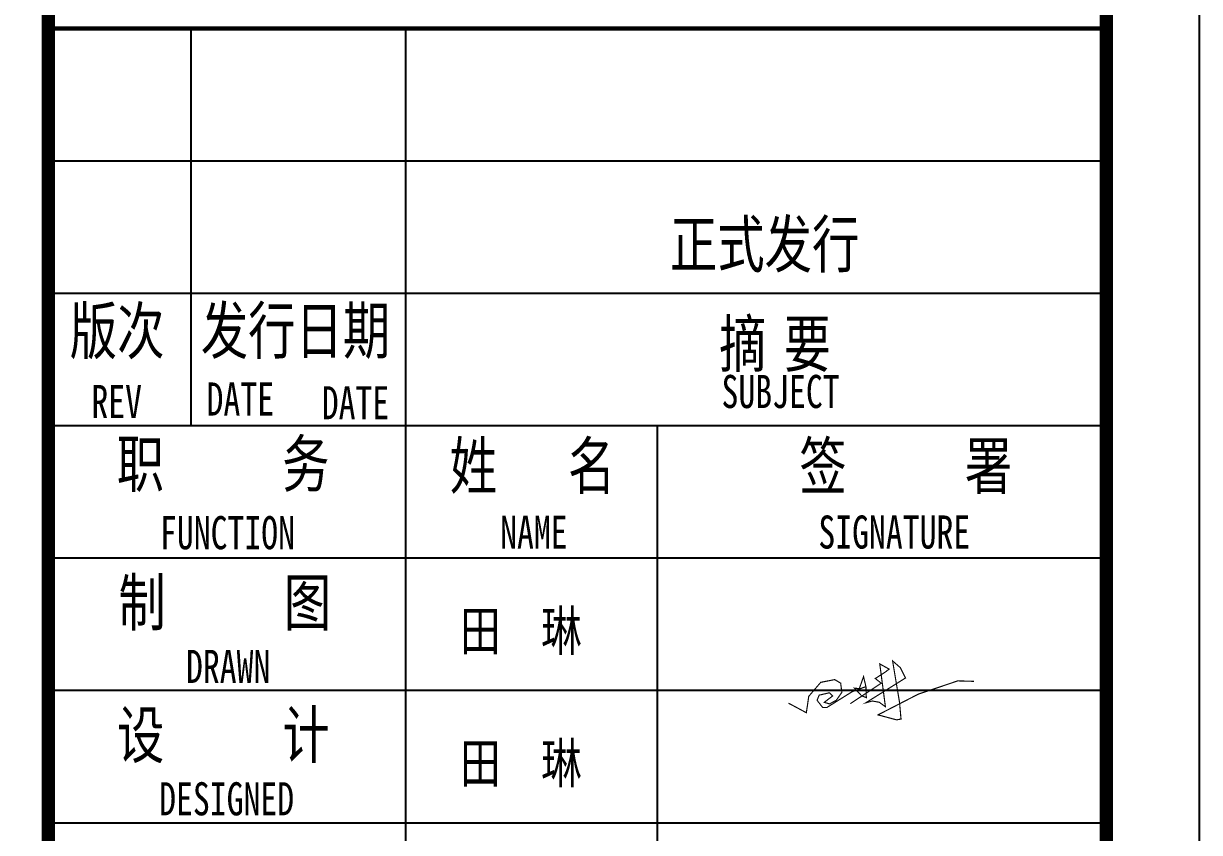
# Model space of a CAD drawing. Header units: inches. Extents: x -2316 to 955, y -265 to 742.
# Drawn here: x -3.6 to 59.5, y -140 to -96.6 of the extents above; entities that cross this region are included whole.
import ezdxf

# ---------------------------------------------------------------- set-up
doc = ezdxf.new("R2010")
doc.units = ezdxf.units.IN
doc.header["$LTSCALE"] = 1000
doc.header["$MEASUREMENT"] = 0
doc.layers.add('文字和字符', color=7, linetype='Continuous')
doc.styles.add('-宋体', font='', dxfattribs={"width": 0.8})
doc.styles.get('-宋体').set_extended_font_data('SimSun')

# ---------------------------------------------------------------- blocks, each defined once
blk = doc.blocks.new('田琳')
at = {"const_width": 20}
for points in [[(38170, 43531), (38717, 43893), (38612, 43976), (38783, 44086), (38857, 44142), (38691, 44234), (38791, 43477), (38682, 43556), (38559, 43578), (38445, 43547), (39146, 43985), (39054, 44169), (38918, 44287), (39041, 43552), (39067, 43259), (38988, 43245), (38660, 43333), (39372, 43699), (40071, 43934), (40071, 43934), (40359, 43926)], [(37074, 43541), (37392, 43371), (37434, 43661), (37646, 43908), (37893, 43957), (37999, 43894), (38020, 43731), (37921, 43590), (37801, 43527), (37709, 43555), (37858, 43668), (37801, 43724), (37618, 43682), (37582, 43590), (37681, 43463), (37758, 43465), (38199, 43741), (38446, 43833), (38404, 44009), (38329, 43797), (38241, 43806), (38370, 43670), (38453, 43638), (38446, 43833)]]:
    blk.add_lwpolyline(points, dxfattribs=at)
blk = doc.blocks.new('A$C457D6534')
at = {"xscale": 0.0060673535972228, "yscale": 0.0060673535972228, "zscale": 0.0060673535972228}
blk.add_blockref('田琳', (-205, -262), dxfattribs=at)
at = {"style": '-宋体', "width": 0.75}
blk.add_text('田  琳', height=3, dxfattribs=at).set_placement((0, 6))
blk = doc.blocks.new('A$C08DD397D')
at = {"xscale": 0.0060673535972228, "yscale": 0.0060673535972228, "zscale": 0.0060673535972228}
blk.add_blockref('田琳', (-224.91, -262.32), dxfattribs=at)
blk = doc.blocks.new('TKK')
at = {"layer": '文字和字符'}
for p, q in [((1065.4, 336.61), (1179, 336.61)), ((1080.75, 294.01), (1080.75, 336.61)), ((1103.74, 336.61), (1103.74, 166.21)), ((1065.4, 322.41), (1179, 322.41)), ((1065.4, 308.21), (1179, 308.21)), ((1065.4, 294.01), (1179, 294.01)), ((1130.78, 294.01), (1130.78, 165.79)), ((1065.4, 279.81), (1179, 279.81)), ((1065.4, 265.61), (1179, 265.61)), ((1065.4, 251.41), (1179, 251.41))]:
    blk.add_line(p, q, dxfattribs=at)
blk.add_lwpolyline([(0, 0), (1189, 0), (1189, 841), (0, 841)], close=True, dxfattribs=at)
for points, const_width in [([(25, 10), (1179, 10), (1179, 831), (25, 831)], 1), ([(1065.4, 831), (1179, 831), (1179, 10.01), (1065.4, 10.01)], 1.42)]:
    blk.add_lwpolyline(points, close=True, dxfattribs=dict(at, const_width=const_width))
at = {"layer": '文字和字符', "const_width": 0.483}
blk.add_lwpolyline([(1065.4, 336.61), (1179, 336.61)], dxfattribs=at)
at = {"layer": '文字和字符', "color": 7}
blk.add_blockref('A$C08DD397D', (1144.83, 262.38), dxfattribs=at)
at = {"layer": '文字和字符', "color": 7, "xscale": 0.0009999999999763531, "yscale": 0.0009999999999763531, "zscale": 0.0009999999999763531}
blk.add_blockref('A$C457D6534', (1160.34, 264.73), dxfattribs=at)
at = {"layer": '文字和字符', "style": '-宋体', "width": 0.75}
for s, height, p in [('正式发行', 4.97, (1132.14, 310.99)), ('版次', 4.97, (1067.7, 301.69)), ('发行日期', 4.97, (1081.77, 301.73)), ('摘', 4.97, (1137.42, 300.31)), ('要', 4.97, (1144.35, 300.31)), ('SUBJECT', 3.55, (1137.68, 295.9)), ('REV', 3.55, (1070.02, 294.82)), ('DATE', 3.55, (1082.39, 295.09)), ('DATE', 3.55, (1094.76, 294.69)), ('职     务', 4.97, (1072.74, 287.43)), ('姓   名', 4.97, (1108.5, 287.21)), ('签     署', 4.97, (1146.03, 287.2)), ('FUNCTION', 3.55, (1077.39, 280.75)), ('NAME', 3.55, (1113.91, 280.81)), ('SIGNATURE', 3.55, (1148.08, 280.82)), ('制     图', 4.97, (1072.92, 272.56)), ('田  琳', 4.26, (1109.61, 269.87)), ('DRAWN', 3.55, (1080.18, 266.4)), ('设     计', 4.97, (1072.77, 258.35)), ('田  琳', 4.26, (1109.61, 255.67)), ('DESIGNED', 3.55, (1077.3, 252.2))]:
    blk.add_text(s, height=height, dxfattribs=at).set_placement(p)

msp = doc.modelspace()

# ---------------------------------------------------------------- block references
at = {"xscale": 0.4995794785534144, "yscale": 0.4995794785534144, "zscale": 0.4995794785534144}
msp.add_blockref('TKK', (-534.481, -265.059), dxfattribs=at)

doc.saveas('drawing.dxf')
